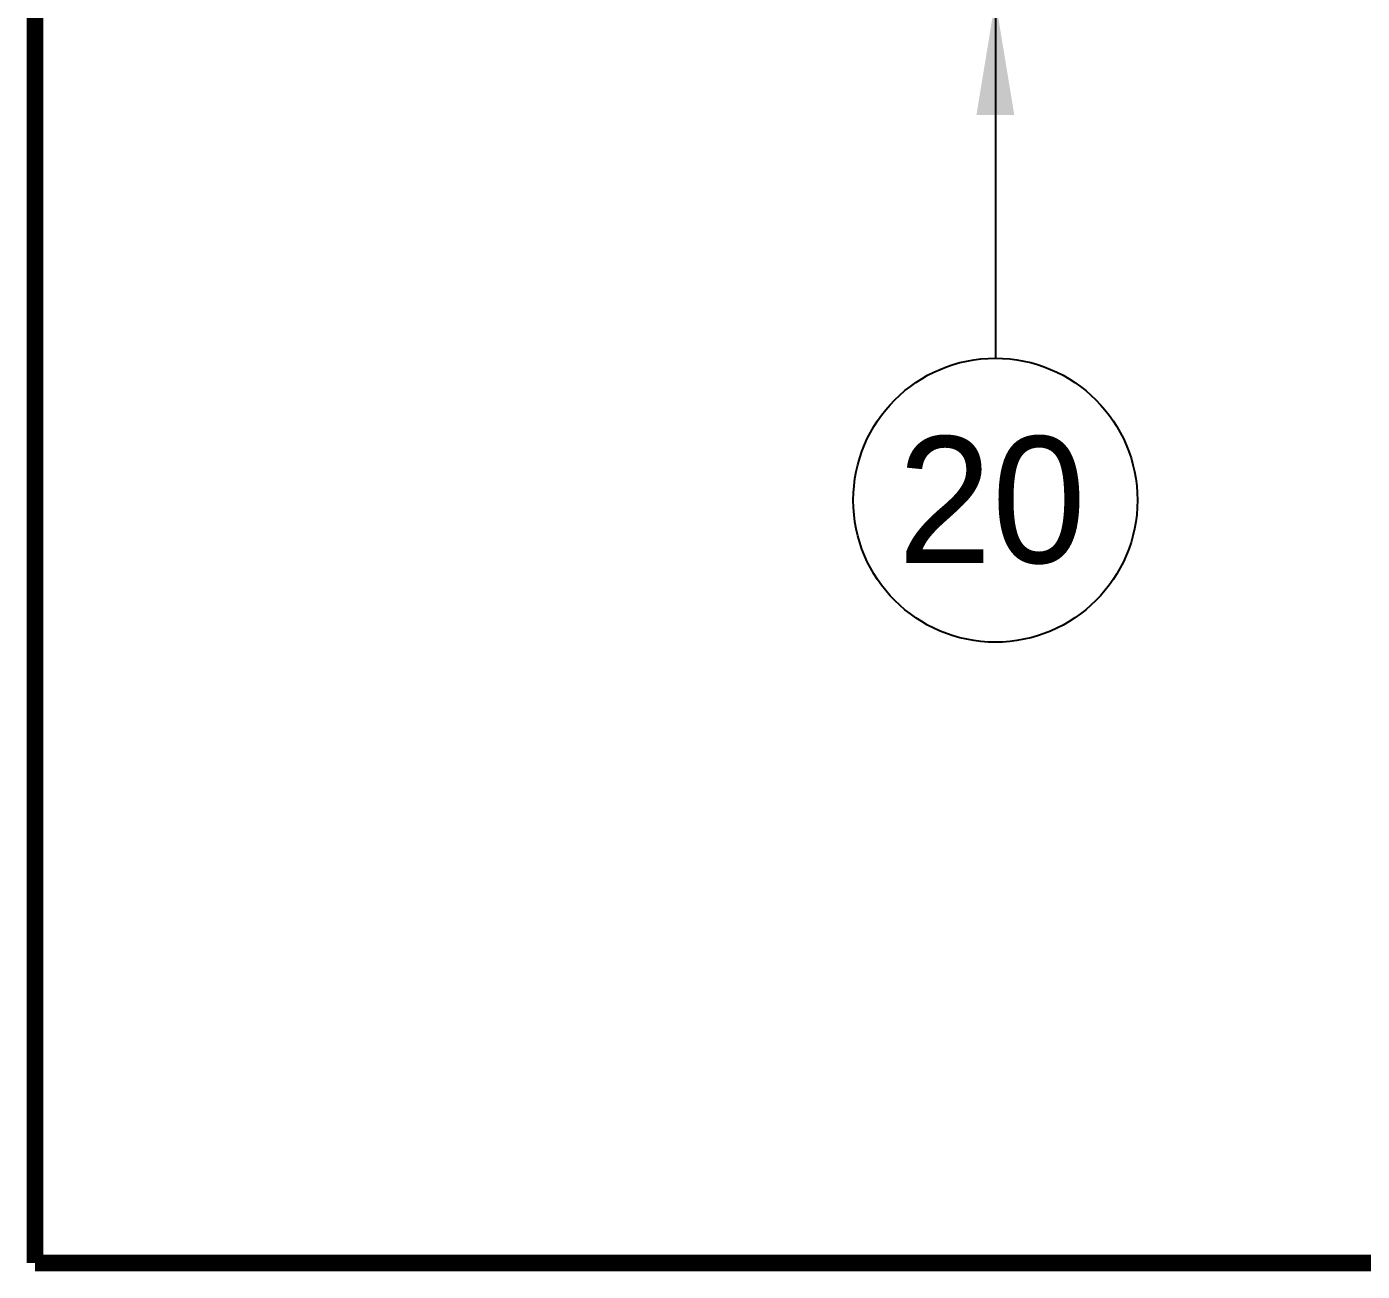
# Model space of a CAD drawing. Extents: x 541 to 3394, y 680 to 943.
# Drawn here: x 3056.86 to 3080.07, y 693.38 to 715.02 of the extents above; entities that cross this region are included whole.
import ezdxf

# ---------------------------------------------------------------- set-up
doc = ezdxf.new("R2010")
doc.units = 0
doc.header["$MEASUREMENT"] = 0
doc.layers.get('0').update_dxf_attribs({"linetype": 'CONTINUOUS'})
doc.dimstyles.get("Standard").update_dxf_attribs({"dimtxt": 2, "dimasz": 2, "dimexe": 0.7, "dimexo": 0.8, "dimgap": 0.7, "dimtad": 0, "dimtih": 1, "dimtoh": 1, "dimdec": 4, "dimzin": 0, "dimtxsty": 'STANDARD', "dimcen": 0.09, "dimazin": 3, "dimtfac": 1, "dimtdec": 4, "dimtofl": 0, "dimtmove": 0, "dimatfit": 3, "dimtolj": 1, "dimtzin": 0})

msp = doc.modelspace()

# ---------------------------------------------------------------- linework, layer by layer
at = {"color": 7, "const_width": 0.28892, "elevation": 16.66719}
for points in [[(3057.0003, 933.15323), (3057.0003, 693.52383)], [(3382.58494, 693.52383), (3057.0003, 693.52383)]]:
    msp.add_lwpolyline(points, dxfattribs=at)
at = {"color": 7}
msp.add_circle((3073.69125, 706.78696), 2.46922, dxfattribs=at)

# ---------------------------------------------------------------- texts
at = {"color": 7, "insert": (3075.26685, 706.78071), "char_height": 2.2, "attachment_point": 6}
msp.add_mtext('20', dxfattribs=at)

# ---------------------------------------------------------------- leaders
at = {"color": 7}
msp.add_leader([(3073.69125, 715.48571), (3073.69125, 709.25618)], dimstyle='STANDARD', override={"dimexo": 0.8}, dxfattribs=at)

doc.saveas('drawing.dxf')
